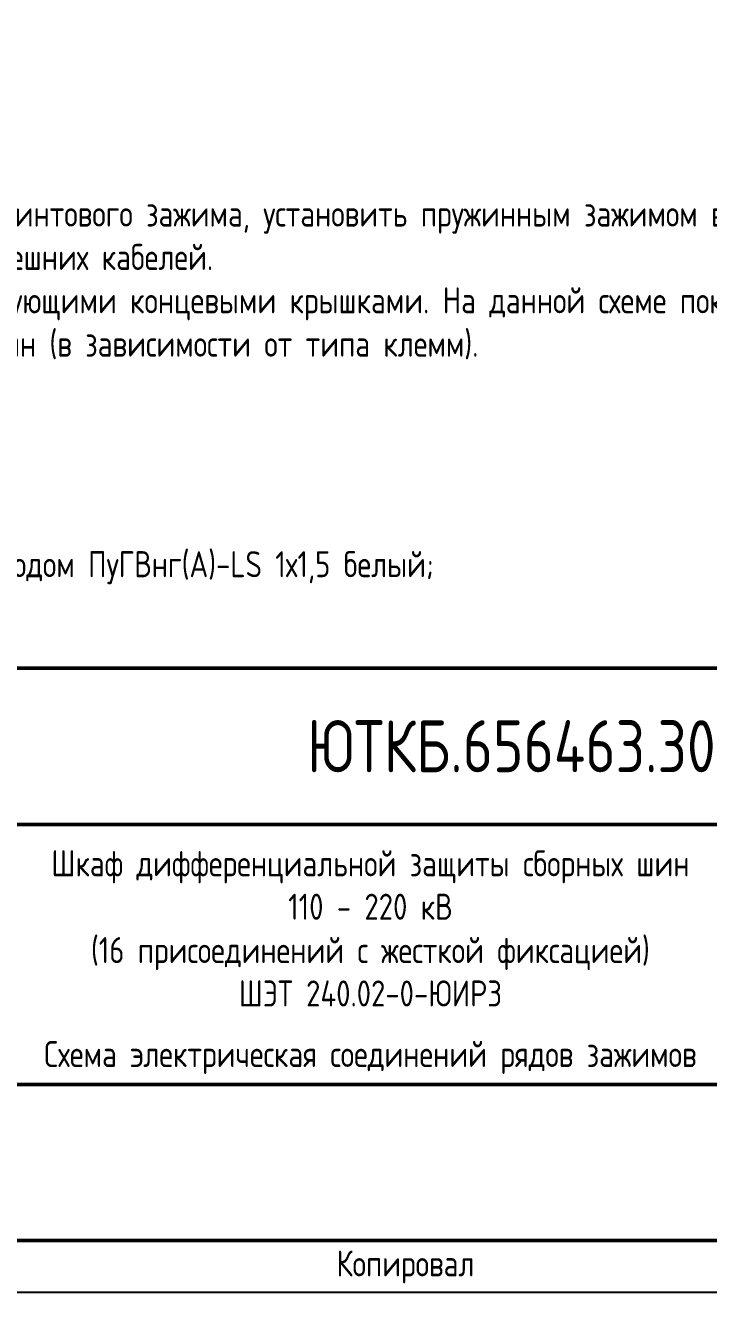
# Model space of a CAD drawing. Header units: millimetres. Extents: x -1315 to 7958, y -96 to 618.
# Drawn here: x 6053.8 to 6119.5, y 0.1 to 121.8 of the extents above; entities that cross this region are included whole.
import ezdxf

# ---------------------------------------------------------------- set-up
doc = ezdxf.new("R2010")
doc.units = ezdxf.units.MM
doc.styles.add('Gost_type_A', font='GOST_A.TTF')

# ---------------------------------------------------------------- blocks, each defined once
blk = doc.blocks.new('Штамп большой нижний')
at = {"lineweight": 50}
for points in [[(-120, 55), (0, 55), (0, 40), (-120, 40)], [(-120, 40), (-50, 40), (-50, 15), (-120, 15)], [(-120, 15), (-50, 15), (-50, 0), (-120, 0)]]:
    blk.add_lwpolyline(points, close=True, dxfattribs=at)
at = {"insert": (-75, -2.53), "char_height": 2.5, "width": 13.1202, "attachment_point": 6, "style": 'Gost_type_A'}
blk.add_mtext('Копировал', dxfattribs=at)

msp = doc.modelspace()

# ---------------------------------------------------------------- linework, layer by layer
msp.add_lwpolyline([(6177, 420.07), (6177, 0.07), (5880, 0.07), (5880, 420.07)], close=True)
at = {"lineweight": 50}
msp.add_lwpolyline([(6172, 415.07), (6172, 5.07), (5900, 5.07), (5900, 415.07)], close=True, dxfattribs=at)

# ---------------------------------------------------------------- block references
msp.add_blockref('Штамп большой нижний', (6172, 5.07))

# ---------------------------------------------------------------- texts
at = {"style": 'Gost_type_A'}
for s, insert, char_height, width, attachment_point in [('\\pxi2,ql,t4;1.^IПри наличии у клеммы и пружинного и винтового зажима, установить пружинным зажимом в сторону внутреннего монтажа шкафа, а винтовым зажимом - в сторону подключения внешних кабелей.\\P2.^IОткрытые части клемм закрыть соответствующими концевыми крышками. На данной схеме показаны только места установок дополнительных разделительных крышек и пластин (в зависимости от типа клемм).\\P{\\A1;3.^IМонтаж выполнить проводом:\\P\\pi0,l4,q*,t4,9;-//-^I- ПуГВнг(А)-LS 1х2,5 белый;\\P\\pi2.42857,l1.57143,ql,t1.57143,9;-/-  ^I- ПуГВнг(А)-LS 1х1,5 белый; \\P\\pi-5,l9,q*,t9;\\fArial|b0|i0|c0|p34;\\H1.08333x;―^I\\fGOST type A|b0|i0|c204|p34;\\H0.92308x;- ПуГВнг(А)-LS 1x0,75 белый.\\A0;\\fMS Shell Dlg 2|b0|i0|c204|p0;\\H0.70834x;\\P\\pi2,l0,ql,t4;\\A1;\\fGOST type A|b0|i0|c204|p34;\\H1.41176x;4.^IПеремычки на клеммнике выполнить проводом ПуГВнг(А)-LS 1х1,5 белый;\\P5.^IWE2, \\H1x;WE4\\H1x; - Кабель ПВСнг(А)-LS 2x0,75.}', (5987, 64.07), 2.5, 183, 7), ('ЮТКБ.656463.300-002Э4.1', (6112, 52.57), 5, 120, 5), ('Шкаф дифференциальной защиты сборных шин\\P110 - 220 кВ\\P(16 присоединений с жесткой фиксацией) \\PШЭТ 240.02-0-ЮИРЗ ', (6087, 35.07), 2.5, 68, 5), ('Схема электрическая соединений рядов зажимов', (6087, 21.07), 2.5, 70, 8)]:
    msp.add_mtext(s, dxfattribs=dict(at, insert=insert, char_height=char_height, width=width, attachment_point=attachment_point))

doc.saveas('drawing.dxf')
